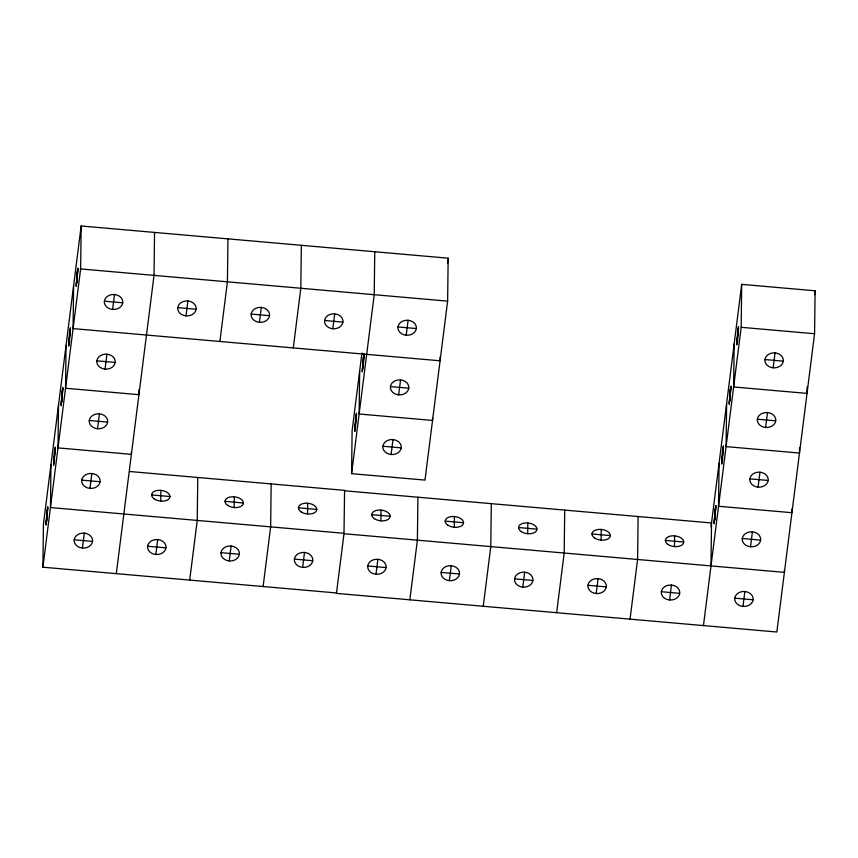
<?xml version="1.0" encoding="UTF-8"?>
<svg xmlns="http://www.w3.org/2000/svg" width="858" height="858" viewBox="0 0 858 858"><rect width="100%" height="100%" fill="white"/><g stroke="black" fill="none" stroke-linecap="round" stroke-linejoin="round"><path stroke-width="1.29" d="M336.497 592.964L42.9 567.202L43.426 524.259L81.156 225.986L448.155 258.183L447.629 301.137L424.989 480.094L351.587 473.659L352.112 430.705L361.958 352.895M46.868 521.267L46.997 510.531L47.78 506.756L46.085 525.042L46.997 510.531M50.965 464.596L50.45 507.55L344.047 533.311L336.443 593.382L776.844 632.014L814.574 333.741L815.1 290.798L741.698 284.352L711.025 526.855M54.419 461.615L54.547 450.879L55.33 447.104L53.636 465.39L54.547 450.879M58.516 404.944L57.99 447.897L131.392 454.343L131.424 451.812M61.958 401.962L62.087 391.227L62.87 387.451L61.175 405.737L62.087 391.227M66.055 345.291L65.54 388.245L138.932 394.68L138.996 389.629M69.509 342.31L69.637 331.574L70.42 327.799L68.726 346.085L69.637 331.574M73.606 285.639L73.08 328.593L440.079 360.789L440.133 357.003M77.048 282.657L77.177 271.922L77.971 268.146L76.265 286.433L77.177 271.922M42.9 567.202L80.631 268.94L81.156 225.986M154.547 232.421L154.022 275.375L116.302 573.648M160.746 501.104L160.875 490.368M197.769 477.477L197.243 520.431L189.704 580.083M227.949 238.867L227.424 281.821L219.884 341.473M234.137 507.539L234.277 496.803M271.171 483.923L270.645 526.866L263.106 586.518M301.351 245.302L300.826 288.256L293.286 347.908M307.539 513.985L307.679 503.249M355.555 427.724L355.695 416.988L356.478 413.213L354.772 431.499L355.695 416.988M359.663 371.053L359.137 414.006L432.539 420.441L432.571 417.91M363.234 357.336L362.323 371.846L363.889 353.635M374.753 251.748L374.227 294.691L351.587 473.659M380.888 520.838L381.016 510.102M417.921 497.211L417.396 540.165L409.845 599.817M454.29 527.273L454.418 516.537M491.323 503.657L490.797 546.6L483.247 606.252M527.691 533.719L527.82 522.972M564.714 510.092L564.189 553.045L556.649 612.698M601.093 540.154L601.222 529.418M638.116 516.527L637.591 559.48L630.051 619.133M674.495 546.589L674.624 535.853M710.992 565.915L711.518 522.972L344.519 490.776M714.961 519.991L715.089 509.244L715.883 505.48L714.178 523.755L715.089 509.244M719.068 463.32L718.543 506.263L791.945 512.709L791.988 508.912M722.511 460.338L722.64 449.592L723.423 445.828L721.728 464.103L722.64 449.592M726.608 403.657L726.082 446.61L799.484 453.056L799.549 447.994M730.051 400.675L730.19 389.94L730.973 386.164L729.268 404.45L730.19 389.94M734.158 344.004L733.633 386.958L807.035 393.404L807.11 387.087M737.601 341.023L737.73 330.287L738.513 326.512L736.818 344.798L737.73 330.287M703.453 625.579L741.173 327.306L741.698 284.352M784.427 569.83L784.394 572.361L343.994 533.719L344.573 490.358L129.612 471.503M364.103 354.107L363.106 368.071M45.989 523.359L47.876 508.451M53.539 463.706L55.427 448.798M61.079 404.054L62.966 389.135M68.629 344.401L70.517 329.483M76.169 284.749L78.057 269.83M82.432 548.058L84.32 533.14M89.972 488.406L91.86 473.487M97.522 428.753L99.41 413.835M105.062 369.09L106.95 354.182M112.612 309.438L114.5 294.53M155.834 554.493L157.711 539.585M186.014 315.883L187.902 300.965M229.225 560.939L231.113 546.02M259.406 322.318L261.293 307.411M302.627 567.374L304.515 552.455M332.807 328.764L334.695 313.846M354.686 429.815L356.574 414.897M362.226 370.152L364.114 355.244M375.976 574.227L377.863 559.309M391.119 454.504L393.007 439.596M398.67 394.852L400.557 379.933M406.209 335.199L408.097 320.281M447.501 263.374L448.155 258.183M449.377 580.662L451.265 565.754M522.779 587.108L524.667 572.189M596.181 593.543L598.069 578.635M669.583 599.989L671.46 585.07M714.081 522.072L715.969 507.164M721.632 462.419L723.519 447.511M729.171 402.767L731.059 387.859M736.722 343.114L738.609 328.196M742.974 606.424L744.862 591.505M750.525 546.771L752.412 531.853M758.064 487.119L759.952 472.2M765.615 427.466L767.502 412.548M773.155 367.814L775.042 352.895M814.607 294.68L815.1 290.798M80.631 268.94L447.629 301.137M741.173 327.306L814.574 333.741M104.376 301.179L122.726 302.788A9.223 7.497 0.7 0 0 109.781 295.12A9.223 7.497 0.7 0 0 108.151 308.043A9.223 7.497 0.7 0 0 122.726 302.788M177.778 307.614L196.128 309.234A9.223 7.497 0.7 0 0 183.183 301.566A9.223 7.497 0.7 0 0 181.553 314.478A9.223 7.497 0.7 0 0 196.128 309.234M251.179 314.06L269.53 315.669A9.223 7.497 0.7 0 0 256.585 308.001A9.223 7.497 0.7 0 0 254.955 320.913A9.223 7.497 0.7 0 0 269.53 315.669M324.581 320.495L342.932 322.104A9.223 7.497 0.7 0 0 329.987 314.446A9.223 7.497 0.7 0 0 328.346 327.359A9.223 7.497 0.7 0 0 342.932 322.104M397.983 326.941L416.334 328.55A9.223 7.497 0.7 0 0 403.389 320.881A9.223 7.497 0.7 0 0 401.748 333.794A9.223 7.497 0.7 0 0 416.334 328.55M764.928 359.545L783.279 361.154A9.223 7.497 0.7 0 0 770.334 353.496A9.223 7.497 0.7 0 0 768.693 366.409A9.223 7.497 0.7 0 0 783.279 361.154M96.836 360.832L115.187 362.441A9.223 7.497 0.7 0 0 102.241 354.783A9.223 7.497 0.7 0 0 100.6 367.696A9.223 7.497 0.7 0 0 115.187 362.441M390.433 386.593L408.783 388.202A9.223 7.497 0.7 0 0 395.838 380.534A9.223 7.497 0.7 0 0 394.208 393.447A9.223 7.497 0.7 0 0 408.783 388.202M757.378 419.197L775.729 420.806A9.223 7.497 0.7 0 0 762.783 413.148A9.223 7.497 0.7 0 0 761.153 426.061A9.223 7.497 0.7 0 0 775.729 420.806M89.286 420.484L107.636 422.093A9.223 7.497 0.7 0 0 94.691 414.435A9.223 7.497 0.7 0 0 93.061 427.348A9.223 7.497 0.7 0 0 107.636 422.093M382.893 446.246L401.244 447.855A9.223 7.497 0.7 0 0 388.288 440.186A9.223 7.497 0.7 0 0 386.658 453.099A9.223 7.497 0.7 0 0 401.244 447.855M749.838 478.85L768.189 480.469A9.223 7.497 0.7 0 0 755.244 472.801A9.223 7.497 0.7 0 0 753.603 485.714A9.223 7.497 0.7 0 0 768.189 480.469M81.746 480.137L100.096 481.746A9.223 7.497 0.7 0 0 87.151 474.088A9.223 7.497 0.7 0 0 85.51 487.001A9.223 7.497 0.7 0 0 100.096 481.746M742.288 538.513L760.638 540.122A9.223 7.497 0.7 0 0 747.693 532.453A9.223 7.497 0.7 0 0 746.063 545.366A9.223 7.497 0.7 0 0 760.638 540.122M151.63 494.927L169.981 496.535M225.032 501.372L243.382 502.981M298.434 507.807L316.784 509.416M371.782 514.661L390.133 516.269M445.184 521.106L463.534 522.715M518.586 527.541L536.936 529.15M591.977 533.976L610.328 535.596M665.379 540.422L683.729 542.031M74.196 539.789L92.546 541.398A9.223 7.497 0.7 0 0 79.601 533.74A9.223 7.497 0.7 0 0 77.971 546.653A9.223 7.497 0.7 0 0 92.546 541.398M147.597 546.235L165.948 547.844A9.223 7.497 0.7 0 0 153.003 540.175A9.223 7.497 0.7 0 0 151.373 553.088A9.223 7.497 0.7 0 0 165.948 547.844M220.999 552.67L239.35 554.279A9.223 7.497 0.7 0 0 226.405 546.621A9.223 7.497 0.7 0 0 224.764 559.534A9.223 7.497 0.7 0 0 239.35 554.279M294.401 559.116L312.752 560.724A9.223 7.497 0.7 0 0 299.807 553.056A9.223 7.497 0.7 0 0 298.166 565.969A9.223 7.497 0.7 0 0 312.752 560.724M367.75 565.969L386.1 567.578A9.223 7.497 0.7 0 0 373.155 559.909A9.223 7.497 0.7 0 0 371.514 572.822A9.223 7.497 0.7 0 0 386.1 567.578M441.141 572.404L459.491 574.013A9.223 7.497 0.7 0 0 446.546 566.344A9.223 7.497 0.7 0 0 444.916 579.268A9.223 7.497 0.7 0 0 459.491 574.013M514.543 578.839L532.893 580.458A9.223 7.497 0.7 0 0 519.948 572.79A9.223 7.497 0.7 0 0 518.318 585.703A9.223 7.497 0.7 0 0 532.893 580.458M587.945 585.285L606.295 586.893A9.223 7.497 0.7 0 0 593.35 579.225A9.223 7.497 0.7 0 0 591.72 592.138A9.223 7.497 0.7 0 0 606.295 586.893M661.346 591.72L679.697 593.328A9.223 7.497 0.7 0 0 666.752 585.671A9.223 7.497 0.7 0 0 665.122 598.584A9.223 7.497 0.7 0 0 679.697 593.328M734.748 598.165L753.099 599.774A9.223 7.497 0.7 0 0 740.154 592.106A9.223 7.497 0.7 0 0 738.513 605.019A9.223 7.497 0.7 0 0 753.099 599.774M668.017 544.455A9.223 5.341 7.2 0 0 683.397 543.393A9.223 5.341 7.2 0 0 672.243 535.832A9.223 5.341 7.2 0 0 668.017 544.455M594.626 538.009A9.223 5.341 7.2 0 0 610.006 536.958A9.223 5.341 7.2 0 0 598.841 529.397A9.223 5.341 7.2 0 0 594.626 538.009M521.224 531.574A9.223 5.341 7.2 0 0 536.604 530.512A9.223 5.341 7.2 0 0 525.45 522.951A9.223 5.341 7.2 0 0 521.224 531.574M447.822 525.139A9.223 5.341 7.2 0 0 463.202 524.077A9.223 5.341 7.2 0 0 452.048 516.516A9.223 5.341 7.2 0 0 447.822 525.139M374.42 518.693A9.223 5.341 7.2 0 0 389.8 517.631A9.223 5.341 7.2 0 0 378.646 510.07A9.223 5.341 7.2 0 0 374.42 518.693M301.072 511.84A9.223 5.341 7.2 0 0 316.452 510.778A9.223 5.341 7.2 0 0 305.298 503.217A9.223 5.341 7.2 0 0 301.072 511.84M227.67 505.405A9.223 5.341 7.2 0 0 243.05 504.343A9.223 5.341 7.2 0 0 231.896 496.782A9.223 5.341 7.2 0 0 227.67 505.405M154.268 498.959A9.223 5.341 7.2 0 0 169.648 497.897A9.223 5.341 7.2 0 0 158.494 490.336A9.223 5.341 7.2 0 0 154.268 498.959"/></g></svg>
